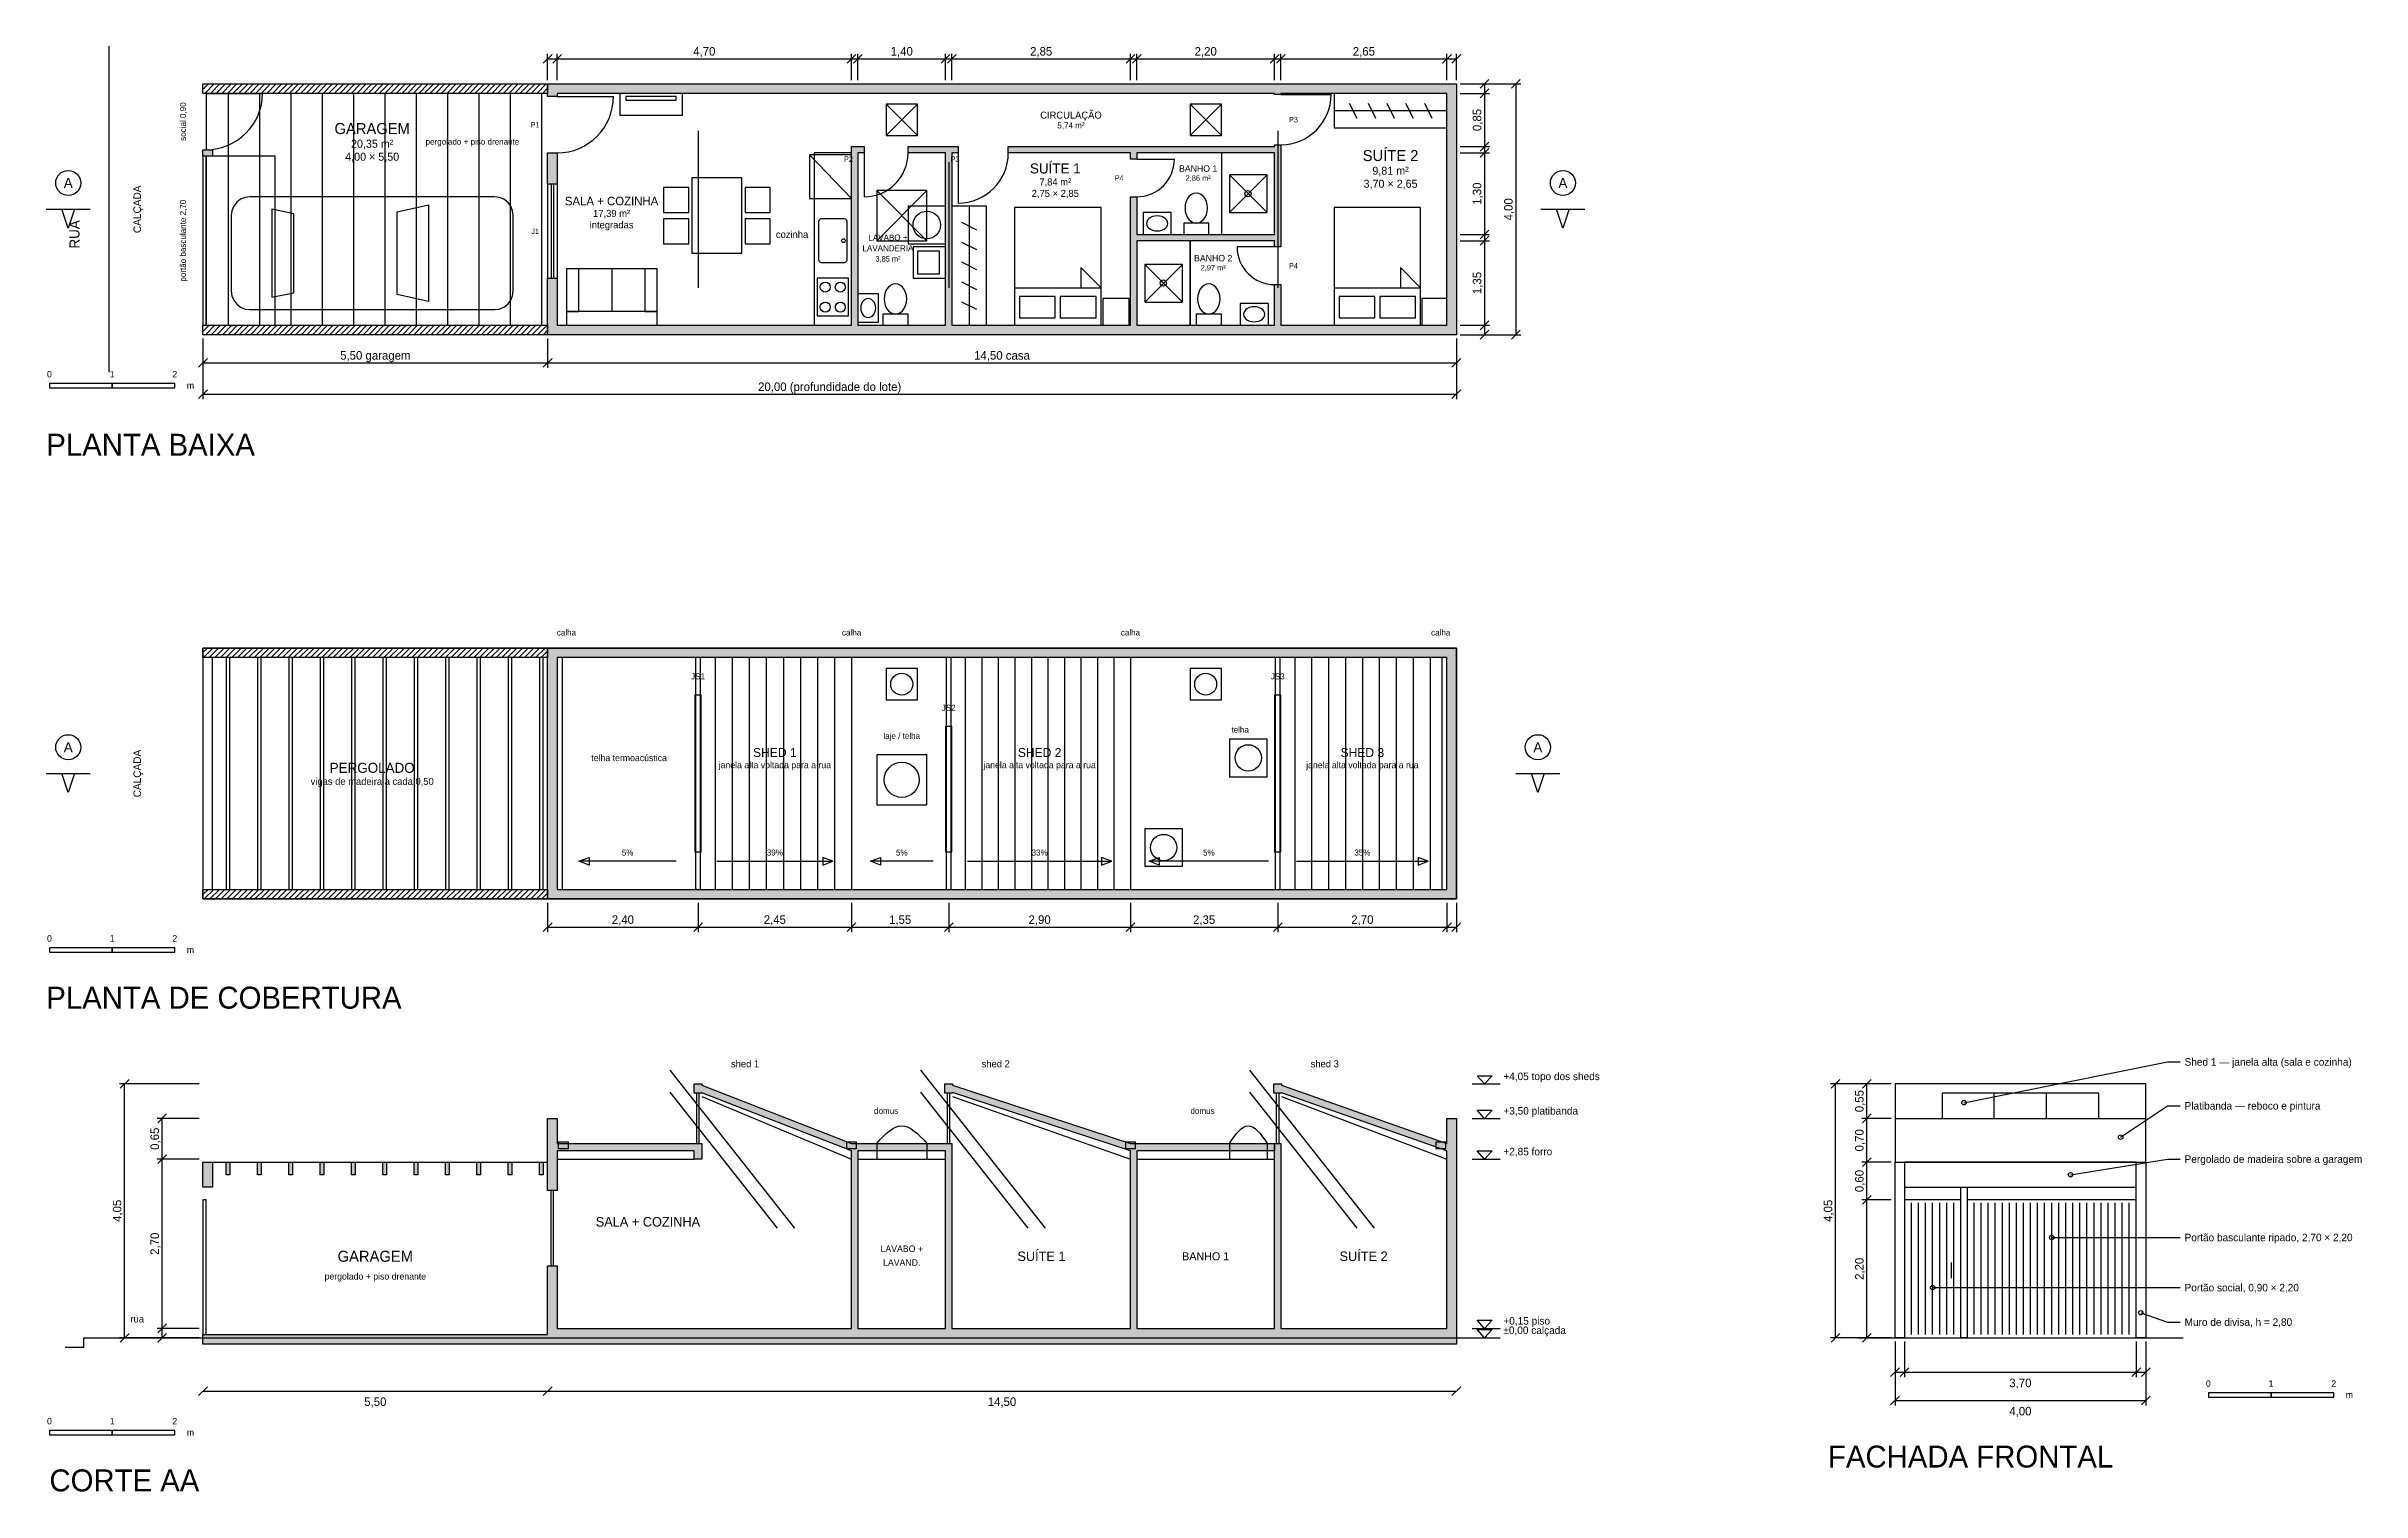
# Model space of a CAD drawing. Header units: metres. Extents: x -2.5 to 34.4, y -22.5 to 0.6.
import ezdxf
from ezdxf.enums import TextEntityAlignment as Align

# ---------------------------------------------------------------- set-up
doc = ezdxf.new("R2010")
doc.units = ezdxf.units.M
for name, color, linetype in [('COBERTURA', 8, 'Continuous'), ('CORTE-ELEMENTOS', 7, 'Continuous'), ('CORTE-INDICACAO', 1, 'Continuous'), ('COTAS', 3, 'Continuous'), ('ESQUADRIAS', 5, 'Continuous'), ('FACHADA', 7, 'Continuous'), ('MOBILIARIO', 8, 'Continuous'), ('MUROS', 8, 'Continuous'), ('PAREDES', 7, 'Continuous'), ('PERGOLADO', 32, 'Continuous'), ('PISOS', 9, 'Continuous'), ('PROJECOES', 9, 'Continuous'), ('TEXTOS', 7, 'Continuous'), ('VISTAS', 8, 'Continuous')]:
    doc.layers.add(name, color=color, linetype=linetype)

msp = doc.modelspace()

# ---------------------------------------------------------------- hatches: boundary and pattern name
at = {"layer": 'CORTE-ELEMENTOS'}
h = msp.add_hatch(color=7, dxfattribs=at)
h.paths.add_polyline_path([(0, -20.1), (0, -19.95), (5.5, -19.95), (5.5, -19.85), (5.5, -18.85), (5.65, -18.85), (5.65, -19.85), (10.35, -19.85), (10.35, -17.02), (7.96, -16.093), (7.96, -16.1), (7.84, -16.1), (7.84, -15.95), (7.9, -15.95), (7.96, -15.95), (7.96, -15.973), (10.35, -16.9), (10.45, -16.9), (11.85, -16.9), (11.95, -16.9), (11.95, -19.85), (14.8, -19.85), (14.8, -17.02), (11.96, -16.09), (11.96, -16.1), (11.84, -16.1), (11.84, -15.95), (11.9, -15.95), (11.96, -15.95), (11.96, -15.97), (14.8, -16.9), (14.9, -16.9), (17.1, -16.9), (17.1, -17.02), (14.9, -17.02), (14.9, -19.85), (17.1, -19.85), (17.1, -16.9), (17.2, -16.9), (17.2, -19.85), (19.85, -19.85), (19.85, -17.02), (17.21, -16.091), (17.21, -16.1), (17.09, -16.1), (17.09, -15.95), (17.15, -15.95), (17.21, -15.95), (17.21, -15.971), (19.85, -16.9), (19.85, -16.5), (20, -16.5), (20, -19.85), (20, -20.1), (5.5, -20.1), (0, -20.1)])
h.paths.add_polyline_path([(11.85, -19.85), (11.85, -17.02), (10.45, -17.02), (10.45, -19.85), (11.85, -19.85)], flags=0)
h.paths.add_polyline_path([(0, -17.6), (0, -17.2), (0.15, -17.2), (0.15, -17.6), (0, -17.6)])
h.paths.add_polyline_path([(0.37, -17.4), (0.37, -17.2), (0.43, -17.2), (0.43, -17.4), (0.37, -17.4)])
h.paths.add_polyline_path([(0.87, -17.4), (0.87, -17.2), (0.93, -17.2), (0.93, -17.4), (0.87, -17.4)])
h.paths.add_polyline_path([(1.37, -17.4), (1.37, -17.2), (1.43, -17.2), (1.43, -17.4), (1.37, -17.4)])
h.paths.add_polyline_path([(1.87, -17.4), (1.87, -17.2), (1.93, -17.2), (1.93, -17.4), (1.87, -17.4)])
h.paths.add_polyline_path([(2.37, -17.4), (2.37, -17.2), (2.43, -17.2), (2.43, -17.4), (2.37, -17.4)])
h.paths.add_polyline_path([(2.87, -17.4), (2.87, -17.2), (2.93, -17.2), (2.93, -17.4), (2.87, -17.4)])
h.paths.add_polyline_path([(3.37, -17.4), (3.37, -17.2), (3.43, -17.2), (3.43, -17.4), (3.37, -17.4)])
h.paths.add_polyline_path([(3.87, -17.4), (3.87, -17.2), (3.93, -17.2), (3.93, -17.4), (3.87, -17.4)])
h.paths.add_polyline_path([(4.37, -17.4), (4.37, -17.2), (4.43, -17.2), (4.43, -17.4), (4.37, -17.4)])
h.paths.add_polyline_path([(4.87, -17.4), (4.87, -17.2), (4.93, -17.2), (4.93, -17.4), (4.87, -17.4)])
h.paths.add_polyline_path([(5.37, -17.4), (5.37, -17.2), (5.43, -17.2), (5.43, -17.4), (5.37, -17.4)])
h.paths.add_polyline_path([(5.5, -17.65), (5.5, -16.5), (5.65, -16.5), (5.65, -16.9), (7.84, -16.9), (7.96, -16.9), (7.96, -17.15), (7.84, -17.15), (7.84, -17.02), (5.65, -17.02), (5.65, -17.65), (5.5, -17.65)])
at = {"layer": 'MUROS'}
h = msp.add_hatch(dxfattribs=at)
h.set_pattern_fill('ANSI31', scale=0.02)
h.paths.add_polyline_path([(5.5, 0), (5.5, -0.15), (0, -0.15), (0, 0), (5.5, 0)])
h.paths.add_polyline_path([(5.5, -3.85), (5.5, -4), (0, -4), (0, -3.85), (5.5, -3.85)])
h = msp.add_hatch(dxfattribs=at)
h.set_pattern_fill('ANSI31', scale=0.02)
h.paths.add_polyline_path([(0, -9), (5.5, -9), (5.5, -9.15), (0, -9.15), (0, -9)])
h.paths.add_polyline_path([(0, -12.85), (5.5, -12.85), (5.5, -13), (0, -13), (0, -12.85)])
at = {"layer": 'PAREDES'}
h = msp.add_hatch(color=7, dxfattribs=at)
h.paths.add_polyline_path([(0, -1.15), (0, -1.05), (0.15, -1.05), (0.15, -1.15), (0, -1.15)])
h.paths.add_polyline_path([(5.5, 0), (20, 0), (20, -0.15), (20, -3.85), (20, -4), (5.5, -4), (5.5, -3.85), (5.5, -3.1), (5.65, -3.1), (5.65, -3.85), (10.35, -3.85), (10.35, -1.1), (10.35, -1), (10.55, -1), (10.55, -1.1), (10.45, -1.1), (10.45, -3.85), (11.85, -3.85), (11.85, -1.1), (11.25, -1.1), (11.25, -1), (12.05, -1), (12.05, -1.1), (11.95, -1.1), (11.95, -3.85), (14.8, -3.85), (14.8, -1.8), (14.9, -1.8), (14.9, -2.4), (17.1, -2.4), (17.1, -1.1), (14.9, -1.1), (14.9, -1.2), (14.8, -1.2), (14.8, -1.1), (12.85, -1.1), (12.85, -1), (17.1, -1), (17.1, -0.97), (17.2, -0.97), (17.2, -1), (17.2, -1), (17.2, -1.1), (17.2, -1.1), (17.2, -2.6), (17.1, -2.6), (17.1, -2.5), (14.9, -2.5), (14.9, -3.85), (17.1, -3.85), (17.1, -3.2), (17.2, -3.2), (17.2, -3.85), (19.85, -3.85), (19.85, -0.15), (17.2, -0.15), (17.2, -0.17), (17.1, -0.17), (17.1, -0.15), (5.65, -0.15), (5.65, -0.2), (5.5, -0.2), (5.5, -0.15), (5.5, 0)])
h.paths.add_polyline_path([(5.5, -1.1), (5.65, -1.1), (5.65, -1.6), (5.5, -1.6), (5.5, -1.1)])
h = msp.add_hatch(color=7, dxfattribs=at)
h.paths.add_polyline_path([(5.5, -9.15), (5.5, -9), (20, -9), (20, -9.15), (20, -12.85), (20, -13), (5.5, -13), (5.5, -12.85), (5.5, -9.15)])
h.paths.add_polyline_path([(5.65, -9.15), (5.65, -12.85), (19.85, -12.85), (19.85, -9.15), (5.65, -9.15)], flags=0)

# ---------------------------------------------------------------- linework, layer by layer
at = {"layer": 'COBERTURA'}
for points in [[(5.73, -9.15), (5.73, -12.85)], [(8.172, -9.15), (8.172, -12.85)], [(8.444, -9.15), (8.444, -12.85)], [(8.717, -9.15), (8.717, -12.85)], [(8.989, -9.15), (8.989, -12.85)], [(9.261, -9.15), (9.261, -12.85)], [(9.533, -9.15), (9.533, -12.85)], [(9.806, -9.15), (9.806, -12.85)], [(10.078, -9.15), (10.078, -12.85)], [(10.35, -9.15), (10.35, -12.85)], [(12.164, -9.15), (12.164, -12.85)], [(12.427, -9.15), (12.427, -12.85)], [(12.691, -9.15), (12.691, -12.85)], [(12.955, -9.15), (12.955, -12.85)], [(13.218, -9.15), (13.218, -12.85)], [(13.482, -9.15), (13.482, -12.85)], [(13.745, -9.15), (13.745, -12.85)], [(14.009, -9.15), (14.009, -12.85)], [(14.273, -9.15), (14.273, -12.85)], [(14.536, -9.15), (14.536, -12.85)], [(14.8, -9.15), (14.8, -12.85)], [(17.42, -9.15), (17.42, -12.85)], [(17.69, -9.15), (17.69, -12.85)], [(17.96, -9.15), (17.96, -12.85)], [(18.23, -9.15), (18.23, -12.85)], [(18.5, -9.15), (18.5, -12.85)], [(18.77, -9.15), (18.77, -12.85)], [(19.04, -9.15), (19.04, -12.85)], [(19.31, -9.15), (19.31, -12.85)], [(19.58, -9.15), (19.58, -12.85)], [(19.77, -9.15), (19.77, -12.85)]]:
    msp.add_lwpolyline(points, dxfattribs=at)
for points in [[(7.86, -9.15), (7.86, -12.85), (7.94, -12.85), (7.94, -9.15)], [(11.86, -9.15), (11.86, -12.85), (11.94, -12.85), (11.94, -9.15)], [(17.11, -9.15), (17.11, -12.85), (17.19, -12.85), (17.19, -9.15)], [(10.9, -9.325), (10.9, -9.825), (11.4, -9.825), (11.4, -9.325)], [(15.75, -9.325), (15.75, -9.825), (16.25, -9.825), (16.25, -9.325)], [(10.75, -10.7), (10.75, -11.5), (11.55, -11.5), (11.55, -10.7)], [(16.38, -10.45), (16.38, -11.05), (16.98, -11.05), (16.98, -10.45)], [(15.03, -11.88), (15.03, -12.48), (15.63, -12.48), (15.63, -11.88)]]:
    msp.add_lwpolyline(points, close=True, dxfattribs=at)
for centre, radius in [((11.15, -9.575), 0.175), ((16, -9.575), 0.175), ((16.68, -10.75), 0.21), ((11.15, -11.1), 0.28), ((15.33, -12.18), 0.21)]:
    msp.add_circle(centre, radius, dxfattribs=at)
at = {"layer": 'CORTE-ELEMENTOS'}
for points in [[(0, -20.1), (0, -19.95), (5.5, -19.95), (5.5, -19.85), (5.5, -18.85), (5.65, -18.85), (5.65, -19.85), (10.35, -19.85), (10.35, -17.02), (7.96, -16.093), (7.96, -16.1), (7.84, -16.1), (7.84, -15.95), (7.9, -15.95), (7.96, -15.95), (7.96, -15.973), (10.35, -16.9), (10.45, -16.9), (11.85, -16.9), (11.95, -16.9), (11.95, -19.85), (14.8, -19.85), (14.8, -17.02), (11.96, -16.09), (11.96, -16.1), (11.84, -16.1), (11.84, -15.95), (11.9, -15.95), (11.96, -15.95), (11.96, -15.97), (14.8, -16.9), (14.9, -16.9), (17.1, -16.9), (17.1, -17.02), (14.9, -17.02), (14.9, -19.85), (17.1, -19.85), (17.1, -16.9), (17.2, -16.9), (17.2, -19.85), (19.85, -19.85), (19.85, -17.02), (17.21, -16.091), (17.21, -16.1), (17.09, -16.1), (17.09, -15.95), (17.15, -15.95), (17.21, -15.95), (17.21, -15.971), (19.85, -16.9), (19.85, -16.5), (20, -16.5), (20, -19.85), (20, -20.1), (5.5, -20.1), (0, -20.1)], [(5.5, -17.65), (5.5, -16.5), (5.65, -16.5), (5.65, -16.9), (7.84, -16.9), (7.96, -16.9), (7.96, -17.15), (7.84, -17.15), (7.84, -17.02), (5.65, -17.02), (5.65, -17.65), (5.5, -17.65)], [(0, -17.6), (0, -17.2), (0.15, -17.2), (0.15, -17.6), (0, -17.6)], [(0.37, -17.4), (0.37, -17.2), (0.43, -17.2), (0.43, -17.4), (0.37, -17.4)], [(0.87, -17.4), (0.87, -17.2), (0.93, -17.2), (0.93, -17.4), (0.87, -17.4)], [(1.37, -17.4), (1.37, -17.2), (1.43, -17.2), (1.43, -17.4), (1.37, -17.4)], [(1.87, -17.4), (1.87, -17.2), (1.93, -17.2), (1.93, -17.4), (1.87, -17.4)], [(2.37, -17.4), (2.37, -17.2), (2.43, -17.2), (2.43, -17.4), (2.37, -17.4)], [(2.87, -17.4), (2.87, -17.2), (2.93, -17.2), (2.93, -17.4), (2.87, -17.4)], [(3.37, -17.4), (3.37, -17.2), (3.43, -17.2), (3.43, -17.4), (3.37, -17.4)], [(3.87, -17.4), (3.87, -17.2), (3.93, -17.2), (3.93, -17.4), (3.87, -17.4)], [(4.37, -17.4), (4.37, -17.2), (4.43, -17.2), (4.43, -17.4), (4.37, -17.4)], [(4.87, -17.4), (4.87, -17.2), (4.93, -17.2), (4.93, -17.4), (4.87, -17.4)], [(5.37, -17.4), (5.37, -17.2), (5.43, -17.2), (5.43, -17.4), (5.37, -17.4)], [(11.85, -19.85), (11.85, -17.02), (10.45, -17.02), (10.45, -19.85), (11.85, -19.85)]]:
    msp.add_lwpolyline(points, close=True, dxfattribs=at)
for points in [[(7.96, -16.15), (10.35, -17.15)], [(11.96, -16.15), (14.8, -17.15)], [(17.21, -16.15), (19.85, -17.15)], [(5.65, -17.15), (7.84, -17.15)], [(10.45, -17.15), (11.85, -17.15)], [(14.9, -17.15), (17.1, -17.15)]]:
    msp.add_lwpolyline(points, dxfattribs=at)
at = {"layer": 'CORTE-INDICACAO'}
for points in [[(-2.5, -2), (-1.8, -2)], [(21.35, -2), (22.05, -2)], [(-2.5, -11), (-1.8, -11)], [(20.95, -11), (21.65, -11)]]:
    msp.add_lwpolyline(points, dxfattribs=at)
for points in [[(-2.25, -2), (-2.05, -2), (-2.15, -2.3)], [(21.6, -2), (21.8, -2), (21.7, -2.3)], [(-2.25, -11), (-2.05, -11), (-2.15, -11.3)], [(21.2, -11), (21.4, -11), (21.3, -11.3)]]:
    msp.add_lwpolyline(points, close=True, dxfattribs=at)
for centre in [(-2.15, -1.58), (21.7, -1.58), (-2.15, -10.58), (21.3, -10.58)]:
    msp.add_circle(centre, 0.2, dxfattribs=at)
at = {"layer": 'COTAS'}
for points in [[(5.43, 0.33), (5.57, 0.47)], [(5.5, 0.06), (5.5, 0.48)], [(5.5, 0.4), (20, 0.4)], [(5.58, 0.33), (5.72, 0.47)], [(5.65, 0.06), (5.65, 0.48)], [(10.28, 0.33), (10.42, 0.47)], [(10.35, 0.06), (10.35, 0.48)], [(10.38, 0.33), (10.52, 0.47)], [(10.45, 0.06), (10.45, 0.48)], [(11.78, 0.33), (11.92, 0.47)], [(11.85, 0.06), (11.85, 0.48)], [(11.88, 0.33), (12.02, 0.47)], [(11.95, 0.06), (11.95, 0.48)], [(14.73, 0.33), (14.87, 0.47)], [(14.8, 0.06), (14.8, 0.48)], [(14.83, 0.33), (14.97, 0.47)], [(14.9, 0.06), (14.9, 0.48)], [(17.03, 0.33), (17.17, 0.47)], [(17.1, 0.06), (17.1, 0.48)], [(17.13, 0.33), (17.27, 0.47)], [(17.2, 0.06), (17.2, 0.48)], [(19.78, 0.33), (19.92, 0.47)], [(19.85, 0.06), (19.85, 0.48)], [(19.93, 0.33), (20.07, 0.47)], [(20, 0.06), (20, 0.48)], [(20.06, 0), (20.53, 0)], [(20.06, 0), (21.03, 0)], [(20.38, -0.07), (20.52, 0.07)], [(20.45, 0), (20.45, -4)], [(20.88, -0.07), (21.02, 0.07)], [(20.95, 0), (20.95, -4)], [(20.06, -0.15), (20.53, -0.15)], [(20.38, -0.22), (20.52, -0.08)], [(20.06, -1), (20.53, -1)], [(20.06, -1.1), (20.53, -1.1)], [(20.38, -1.07), (20.52, -0.93)], [(20.38, -1.17), (20.52, -1.03)], [(20.06, -2.4), (20.53, -2.4)], [(20.06, -2.5), (20.53, -2.5)], [(20.38, -2.47), (20.52, -2.33)], [(20.38, -2.57), (20.52, -2.43)], [(0, -4.06), (0, -4.53)], [(0, -4.06), (0, -5.03)], [(5.5, -4.06), (5.5, -4.53)], [(20, -4.06), (20, -4.53)], [(20, -4.06), (20, -5.03)], [(20.06, -3.85), (20.53, -3.85)], [(20.06, -4), (20.53, -4)], [(20.06, -4), (21.03, -4)], [(20.38, -3.92), (20.52, -3.78)], [(20.38, -4.07), (20.52, -3.93)], [(20.88, -4.07), (21.02, -3.93)], [(-0.07, -4.52), (0.07, -4.38)], [(5.43, -4.52), (5.57, -4.38)], [(19.93, -4.52), (20.07, -4.38)], [(0, -4.45), (20, -4.45)], [(-0.07, -5.02), (0.07, -4.88)], [(0, -4.95), (20, -4.95)], [(19.93, -5.02), (20.07, -4.88)], [(5.5, -13.06), (5.5, -13.53)], [(7.9, -13.06), (7.9, -13.53)], [(10.35, -13.06), (10.35, -13.53)], [(11.9, -13.06), (11.9, -13.53)], [(14.8, -13.06), (14.8, -13.53)], [(17.15, -13.06), (17.15, -13.53)], [(19.85, -13.06), (19.85, -13.53)], [(20, -13.06), (20, -13.53)], [(5.43, -13.52), (5.57, -13.38)], [(5.5, -13.45), (20, -13.45)], [(7.83, -13.52), (7.97, -13.38)], [(10.28, -13.52), (10.42, -13.38)], [(11.83, -13.52), (11.97, -13.38)], [(14.73, -13.52), (14.87, -13.38)], [(17.08, -13.52), (17.22, -13.38)], [(19.78, -13.52), (19.92, -13.38)], [(19.93, -13.52), (20.07, -13.38)], [(-1.32, -16.02), (-1.18, -15.88)], [(25.98, -16.02), (26.12, -15.88)], [(26.48, -16.02), (26.62, -15.88)], [(-0.06, -15.95), (-1.33, -15.95)], [(-1.25, -20), (-1.25, -15.95)], [(20.25, -15.95), (20.7, -15.95)], [(26.94, -15.95), (25.97, -15.95)], [(26.05, -20), (26.05, -15.95)], [(26.94, -15.95), (26.47, -15.95)], [(26.55, -20), (26.55, -15.95)], [(-0.06, -16.5), (-0.73, -16.5)], [(-0.72, -16.57), (-0.58, -16.43)], [(-0.65, -20), (-0.65, -16.5)], [(20.25, -16.5), (20.7, -16.5)], [(26.94, -16.5), (26.47, -16.5)], [(26.48, -16.57), (26.62, -16.43)], [(-0.06, -17.15), (-0.73, -17.15)], [(-0.72, -17.22), (-0.58, -17.08)], [(20.25, -17.15), (20.7, -17.15)], [(26.94, -17.2), (26.47, -17.2)], [(26.48, -17.27), (26.62, -17.13)], [(26.48, -17.87), (26.62, -17.73)], [(26.94, -17.8), (26.47, -17.8)], [(-1.32, -20.07), (-1.18, -19.93)], [(-0.06, -19.85), (-0.73, -19.85)], [(-0.72, -19.92), (-0.58, -19.78)], [(-0.72, -20.07), (-0.58, -19.93)], [(20.25, -19.85), (20.7, -19.85)], [(25.98, -20.07), (26.12, -19.93)], [(26.48, -20.07), (26.62, -19.93)], [(-0.06, -20), (-1.33, -20)], [(-0.06, -20), (-0.73, -20)], [(20.25, -20), (20.7, -20)], [(26.94, -20), (25.97, -20)], [(26.94, -20), (26.47, -20)], [(27, -20.06), (27, -20.63)], [(27, -20.06), (27, -21.08)], [(27.15, -20.06), (27.15, -20.63)], [(30.85, -20.06), (30.85, -20.63)], [(31, -20.06), (31, -20.63)], [(31, -20.06), (31, -21.08)], [(26.93, -20.62), (27.07, -20.48)], [(27, -20.55), (31, -20.55)], [(27.08, -20.62), (27.22, -20.48)], [(30.78, -20.62), (30.92, -20.48)], [(30.93, -20.62), (31.07, -20.48)], [(-0.07, -20.92), (0.07, -20.78)], [(0, -20.85), (20, -20.85)], [(5.43, -20.92), (5.57, -20.78)], [(19.93, -20.92), (20.07, -20.78)], [(26.93, -21.07), (27.07, -20.93)], [(27, -21), (31, -21)], [(30.93, -21.07), (31.07, -20.93)]]:
    msp.add_lwpolyline(points, dxfattribs=at)
for points in [[(20.45, -15.95), (20.33, -15.82), (20.57, -15.82)], [(20.45, -16.5), (20.33, -16.37), (20.57, -16.37)], [(20.45, -17.15), (20.33, -17.02), (20.57, -17.02)], [(20.45, -19.85), (20.33, -19.72), (20.57, -19.72)], [(20.45, -20), (20.33, -19.87), (20.57, -19.87)]]:
    msp.add_lwpolyline(points, close=True, dxfattribs=at)
at = {"layer": 'ESQUADRIAS'}
for points in [[(0.05, -0.15), (0.95, -0.15)], [(5.65, -0.2), (6.55, -0.2)], [(17.2, -0.17), (18, -0.17)], [(10.55, -1.1), (10.55, -1.8)], [(12.05, -1.1), (12.05, -1.9)], [(16.25, -1.1), (16.25, -2.4)], [(14.9, -1.2), (15.5, -1.2)], [(5.5, -1.6), (5.5, -3.1)], [(5.557, -1.6), (5.557, -3.1)], [(5.593, -1.6), (5.593, -3.1)], [(5.65, -1.6), (5.65, -3.1)], [(15.75, -2.5), (15.75, -3.85)], [(17.1, -2.6), (16.5, -2.6)], [(7.88, -16.9), (7.88, -16.1)], [(7.92, -16.9), (7.92, -16.1)], [(11.88, -16.9), (11.88, -16.1)], [(11.92, -16.9), (11.92, -16.1)], [(17.13, -16.9), (17.13, -16.1)], [(17.17, -16.9), (17.17, -16.1)], [(28.583, -16.5), (28.583, -16.1)], [(29.417, -16.5), (29.417, -16.1)], [(10.75, -16.9), (10.8, -16.845), (10.85, -16.793), (10.9, -16.744), (10.95, -16.702), (11, -16.667), (11.05, -16.641), (11.1, -16.625), (11.15, -16.62), (11.2, -16.625), (11.25, -16.641), (11.3, -16.667), (11.35, -16.702), (11.4, -16.744), (11.45, -16.793), (11.5, -16.845), (11.55, -16.9)], [(16.38, -16.9), (16.418, -16.845), (16.455, -16.793), (16.492, -16.744), (16.53, -16.702), (16.567, -16.667), (16.605, -16.641), (16.642, -16.625), (16.68, -16.62), (16.717, -16.625), (16.755, -16.641), (16.793, -16.667), (16.83, -16.702), (16.867, -16.744), (16.905, -16.793), (16.942, -16.845), (16.98, -16.9)], [(5.555, -18.85), (5.555, -17.65)], [(5.595, -18.85), (5.595, -17.65)], [(27.9, -19.05), (27.9, -18.8)]]:
    msp.add_lwpolyline(points, dxfattribs=at)
for points in [[(0, -1.15), (0, -3.85), (0.05, -3.85), (0.05, -1.15)], [(7.85, -9.75), (7.85, -12.25), (7.95, -12.25), (7.95, -9.75)], [(17.1, -9.75), (17.1, -12.25), (17.2, -12.25), (17.2, -9.75)], [(11.85, -10.25), (11.85, -12.25), (11.95, -12.25), (11.95, -10.25)], [(27.75, -16.5), (30.25, -16.5), (30.25, -16.1), (27.75, -16.1)], [(27.15, -17.6), (30.85, -17.6), (30.85, -17.2), (27.15, -17.2)], [(0, -19.95), (0.05, -19.95), (0.05, -17.8), (0, -17.8)], [(27.15, -20), (28.05, -20), (28.05, -17.8), (27.15, -17.8)], [(28.15, -20), (30.85, -20), (30.85, -17.8), (28.15, -17.8)]]:
    msp.add_lwpolyline(points, close=True, dxfattribs=at)
for centre, radius, start, end in [((0.05, -0.15), 0.9, -90, 0), ((5.65, -0.2), 0.9, -90, 0), ((17.2, -0.17), 0.8, -90, 0), ((10.55, -1.1), 0.7, -90, 0), ((12.05, -1.1), 0.8, -90, 0), ((14.9, -1.2), 0.6, -90, 0), ((17.1, -2.6), 0.6, -180, -90)]:
    msp.add_arc(centre, radius, start, end, dxfattribs=at)
at = {"layer": 'FACHADA'}
for points in [[(27, -17.2), (27.15, -17.2), (27.15, -20), (27, -20), (27, -17.2)], [(30.85, -17.2), (31, -17.2), (31, -20), (30.85, -20), (30.85, -17.2)], [(28.05, -20), (28.05, -17.6), (28.15, -17.6), (28.15, -20), (28.05, -20)]]:
    msp.add_lwpolyline(points, close=True, dxfattribs=at)
at = {"layer": 'MOBILIARIO'}
for points in [[(6.65, -0.15), (6.65, -0.5), (7.65, -0.5), (7.65, -0.15)], [(6.75, -0.2), (6.75, -0.26), (7.55, -0.26), (7.55, -0.2)], [(18.05, -0.15), (18.05, -0.7), (19.85, -0.7), (19.85, -0.15)], [(9.75, -1.1), (9.75, -3.85), (10.35, -3.85), (10.35, -1.1)], [(9.68, -1.13), (9.68, -1.83), (10.35, -1.83), (10.35, -1.13)], [(0.45, -3.3), (0.46, -3.378), (0.49, -3.45), (0.538, -3.512), (0.6, -3.56), (0.672, -3.59), (0.75, -3.6), (4.65, -3.6), (4.728, -3.59), (4.8, -3.56), (4.862, -3.512), (4.91, -3.45), (4.94, -3.378), (4.95, -3.3), (4.95, -2.1), (4.94, -2.022), (4.91, -1.95), (4.862, -1.888), (4.8, -1.84), (4.728, -1.81), (4.65, -1.8), (0.75, -1.8), (0.672, -1.81), (0.6, -1.84), (0.538, -1.888), (0.49, -1.95), (0.46, -2.022), (0.45, -2.1)], [(7.35, -1.65), (7.35, -2.05), (7.75, -2.05), (7.75, -1.65)], [(7.8, -1.5), (7.8, -2.7), (8.6, -2.7), (8.6, -1.5)], [(8.65, -1.65), (8.65, -2.05), (9.05, -2.05), (9.05, -1.65)], [(15.85, -2.22), (15.89, -2.214), (15.928, -2.196), (15.962, -2.168), (15.991, -2.13), (16.012, -2.084), (16.025, -2.033), (16.03, -1.98), (16.025, -1.927), (16.012, -1.876), (15.991, -1.83), (15.962, -1.792), (15.928, -1.764), (15.89, -1.746), (15.85, -1.74), (15.81, -1.746), (15.772, -1.764), (15.738, -1.792), (15.709, -1.83), (15.688, -1.876), (15.675, -1.927), (15.67, -1.98), (15.675, -2.033), (15.688, -2.084), (15.709, -2.13), (15.738, -2.168), (15.772, -2.196), (15.81, -2.214)], [(1.1, -2), (1.1, -3.4), (1.45, -3.33), (1.45, -2.07)], [(3.6, -1.93), (3.6, -3.47), (3.1, -3.36), (3.1, -2.04)], [(7.35, -2.15), (7.35, -2.55), (7.75, -2.55), (7.75, -2.15)], [(8.65, -2.15), (8.65, -2.55), (9.05, -2.55), (9.05, -2.15)], [(9.82, -2.79), (9.822, -2.806), (9.828, -2.82), (9.838, -2.832), (9.85, -2.842), (9.864, -2.848), (9.88, -2.85), (10.22, -2.85), (10.236, -2.848), (10.25, -2.842), (10.262, -2.832), (10.272, -2.82), (10.278, -2.806), (10.28, -2.79), (10.28, -2.21), (10.278, -2.194), (10.272, -2.18), (10.262, -2.168), (10.25, -2.158), (10.236, -2.152), (10.22, -2.15), (9.88, -2.15), (9.864, -2.152), (9.85, -2.158), (9.838, -2.168), (9.828, -2.18), (9.822, -2.194), (9.82, -2.21)], [(11.25, -1.95), (11.25, -2.55), (11.85, -2.55), (11.85, -1.95)], [(11.95, -1.95), (11.95, -3.85), (12.5, -3.85), (12.5, -1.95)], [(12.95, -1.97), (12.95, -3.85), (14.33, -3.85), (14.33, -1.97)], [(15, -2.05), (15, -2.4), (15.45, -2.4), (15.45, -2.05)], [(15.225, -2.345), (15.263, -2.342), (15.299, -2.333), (15.331, -2.319), (15.358, -2.3), (15.378, -2.277), (15.391, -2.252), (15.395, -2.225), (15.391, -2.198), (15.378, -2.173), (15.358, -2.15), (15.331, -2.131), (15.299, -2.117), (15.263, -2.108), (15.225, -2.105), (15.187, -2.108), (15.151, -2.117), (15.119, -2.131), (15.092, -2.15), (15.072, -2.173), (15.059, -2.198), (15.055, -2.225), (15.059, -2.252), (15.072, -2.277), (15.092, -2.3), (15.119, -2.319), (15.151, -2.333), (15.187, -2.342)], [(18.05, -1.97), (18.05, -3.85), (19.43, -3.85), (19.43, -1.97)], [(15.65, -2.22), (15.65, -2.4), (16.05, -2.4), (16.05, -2.22)], [(5.8, -2.95), (5.8, -3.85), (7.25, -3.85), (7.25, -2.95)], [(5.8, -2.95), (5.8, -3.63), (6, -3.63), (6, -2.95)], [(7.05, -2.95), (7.05, -3.63), (7.25, -3.63), (7.25, -2.95)], [(11.33, -2.6), (11.33, -3.1), (11.85, -3.1), (11.85, -2.6)], [(11.4, -2.67), (11.4, -3.03), (11.75, -3.03), (11.75, -2.67)], [(9.8, -3.1), (9.8, -3.7), (10.3, -3.7), (10.3, -3.1)], [(11.05, -3.67), (11.09, -3.664), (11.128, -3.646), (11.162, -3.618), (11.191, -3.58), (11.212, -3.534), (11.225, -3.483), (11.23, -3.43), (11.225, -3.377), (11.212, -3.326), (11.191, -3.28), (11.162, -3.242), (11.128, -3.214), (11.09, -3.196), (11.05, -3.19), (11.01, -3.196), (10.972, -3.214), (10.938, -3.242), (10.909, -3.28), (10.888, -3.326), (10.875, -3.377), (10.87, -3.43), (10.875, -3.483), (10.888, -3.534), (10.909, -3.58), (10.938, -3.618), (10.972, -3.646), (11.01, -3.664)], [(16.05, -3.67), (16.09, -3.664), (16.128, -3.646), (16.162, -3.618), (16.191, -3.58), (16.212, -3.534), (16.225, -3.483), (16.23, -3.43), (16.225, -3.377), (16.212, -3.326), (16.191, -3.28), (16.162, -3.242), (16.128, -3.214), (16.09, -3.196), (16.05, -3.19), (16.01, -3.196), (15.972, -3.214), (15.938, -3.242), (15.909, -3.28), (15.888, -3.326), (15.875, -3.377), (15.87, -3.43), (15.875, -3.483), (15.888, -3.534), (15.909, -3.58), (15.938, -3.618), (15.972, -3.646), (16.01, -3.664)], [(5.8, -3.63), (5.8, -3.85), (7.25, -3.85), (7.25, -3.63)], [(10.45, -3.35), (10.45, -3.8), (10.78, -3.8), (10.78, -3.35)], [(10.615, -3.725), (10.642, -3.721), (10.667, -3.71), (10.69, -3.692), (10.709, -3.669), (10.723, -3.64), (10.732, -3.608), (10.735, -3.575), (10.732, -3.542), (10.723, -3.51), (10.709, -3.481), (10.69, -3.458), (10.667, -3.44), (10.642, -3.429), (10.615, -3.425), (10.588, -3.429), (10.563, -3.44), (10.54, -3.458), (10.521, -3.481), (10.507, -3.51), (10.498, -3.542), (10.495, -3.575), (10.498, -3.608), (10.507, -3.64), (10.521, -3.669), (10.54, -3.692), (10.563, -3.71), (10.588, -3.721)], [(10.85, -3.67), (10.85, -3.85), (11.25, -3.85), (11.25, -3.67)], [(13.03, -3.39), (13.03, -3.73), (13.6, -3.73), (13.6, -3.39)], [(13.68, -3.39), (13.68, -3.73), (14.25, -3.73), (14.25, -3.39)], [(14.36, -3.42), (14.36, -3.85), (14.78, -3.85), (14.78, -3.42)], [(15.85, -3.67), (15.85, -3.85), (16.25, -3.85), (16.25, -3.67)], [(16.55, -3.5), (16.55, -3.85), (17, -3.85), (17, -3.5)], [(16.775, -3.795), (16.813, -3.792), (16.849, -3.783), (16.881, -3.769), (16.908, -3.75), (16.928, -3.727), (16.941, -3.702), (16.945, -3.675), (16.941, -3.648), (16.928, -3.623), (16.908, -3.6), (16.881, -3.581), (16.849, -3.567), (16.813, -3.558), (16.775, -3.555), (16.737, -3.558), (16.701, -3.567), (16.669, -3.581), (16.642, -3.6), (16.622, -3.623), (16.609, -3.648), (16.605, -3.675), (16.609, -3.702), (16.622, -3.727), (16.642, -3.75), (16.669, -3.769), (16.701, -3.783), (16.737, -3.792)], [(18.13, -3.39), (18.13, -3.73), (18.7, -3.73), (18.7, -3.39)], [(18.78, -3.39), (18.78, -3.73), (19.35, -3.73), (19.35, -3.39)], [(19.45, -3.42), (19.45, -3.85), (19.85, -3.85), (19.85, -3.42)]]:
    msp.add_lwpolyline(points, close=True, dxfattribs=at)
for points in [[(18.29, -0.305), (18.41, -0.545)], [(18.59, -0.305), (18.71, -0.545)], [(18.89, -0.305), (19.01, -0.545)], [(19.19, -0.305), (19.31, -0.545)], [(19.49, -0.305), (19.61, -0.545)], [(18.05, -0.425), (19.85, -0.425)], [(9.68, -1.13), (10.35, -1.83)], [(12.105, -2.207), (12.345, -2.327)], [(12.225, -1.95), (12.225, -3.85)], [(12.105, -2.523), (12.345, -2.643)], [(6.525, -2.95), (6.525, -3.63)], [(12.105, -2.84), (12.345, -2.96)], [(14.33, -3.25), (14.01, -2.93)], [(14.01, -2.93), (14.01, -3.25)], [(19.43, -3.25), (19.11, -2.93)], [(19.11, -2.93), (19.11, -3.25)], [(12.105, -3.157), (12.345, -3.277)], [(12.95, -3.25), (14.33, -3.25)], [(18.05, -3.25), (19.43, -3.25)], [(12.105, -3.473), (12.345, -3.593)], [(7.45, -15.73), (9.439, -18.25)], [(11.45, -15.73), (13.439, -18.25)], [(16.7, -15.73), (18.689, -18.25)], [(7.45, -16.08), (9.163, -18.25)], [(11.45, -16.08), (13.163, -18.25)], [(16.7, -16.08), (18.413, -18.25)], [(0, -17.2), (5.5, -17.2)]]:
    msp.add_lwpolyline(points, dxfattribs=at)
for centre, radius in [((16.675, -1.75), 0.05), ((11.55, -2.25), 0.22), ((10.22, -2.5), 0.03), ((9.93, -3.24), 0.08), ((10.17, -3.24), 0.08), ((15.325, -3.175), 0.05), ((9.93, -3.56), 0.08), ((10.17, -3.56), 0.08)]:
    msp.add_circle(centre, radius, dxfattribs=at)
at = {"layer": 'MUROS'}
for points in [[(5.5, 0), (5.5, -0.15), (0, -0.15), (0, 0), (5.5, 0)], [(5.5, -3.85), (5.5, -4), (0, -4), (0, -3.85), (5.5, -3.85)], [(0, -9), (5.5, -9), (5.5, -9.15), (0, -9.15), (0, -9)], [(0, -12.85), (5.5, -12.85), (5.5, -13), (0, -13), (0, -12.85)]]:
    msp.add_lwpolyline(points, close=True, dxfattribs=at)
at = {"layer": 'PAREDES'}
for points in [[(5.5, 0), (20, 0), (20, -0.15), (20, -3.85), (20, -4), (5.5, -4), (5.5, -3.85), (5.5, -3.1), (5.65, -3.1), (5.65, -3.85), (10.35, -3.85), (10.35, -1.1), (10.35, -1), (10.55, -1), (10.55, -1.1), (10.45, -1.1), (10.45, -3.85), (11.85, -3.85), (11.85, -1.1), (11.25, -1.1), (11.25, -1), (12.05, -1), (12.05, -1.1), (11.95, -1.1), (11.95, -3.85), (14.8, -3.85), (14.8, -1.8), (14.9, -1.8), (14.9, -2.4), (17.1, -2.4), (17.1, -1.1), (14.9, -1.1), (14.9, -1.2), (14.8, -1.2), (14.8, -1.1), (12.85, -1.1), (12.85, -1), (17.1, -1), (17.1, -0.97), (17.2, -0.97), (17.2, -1), (17.2, -1), (17.2, -1.1), (17.2, -1.1), (17.2, -2.6), (17.1, -2.6), (17.1, -2.5), (14.9, -2.5), (14.9, -3.85), (17.1, -3.85), (17.1, -3.2), (17.2, -3.2), (17.2, -3.85), (19.85, -3.85), (19.85, -0.15), (17.2, -0.15), (17.2, -0.17), (17.1, -0.17), (17.1, -0.15), (5.65, -0.15), (5.65, -0.2), (5.5, -0.2), (5.5, -0.15), (5.5, 0)], [(0, -1.15), (0, -1.05), (0.15, -1.05), (0.15, -1.15), (0, -1.15)], [(5.5, -1.1), (5.65, -1.1), (5.65, -1.6), (5.5, -1.6), (5.5, -1.1)], [(5.5, -9.15), (5.5, -9), (20, -9), (20, -9.15), (20, -12.85), (20, -13), (5.5, -13), (5.5, -12.85), (5.5, -9.15)], [(5.65, -9.15), (5.65, -12.85), (19.85, -12.85), (19.85, -9.15), (5.65, -9.15)]]:
    msp.add_lwpolyline(points, close=True, dxfattribs=at)
at = {"layer": 'PERGOLADO'}
for points in [[(0.4, -0.15), (0.4, -3.85)], [(0.9, -0.15), (0.9, -3.85)], [(1.4, -0.15), (1.4, -3.85)], [(1.9, -0.15), (1.9, -3.85)], [(2.4, -0.15), (2.4, -3.85)], [(2.9, -0.15), (2.9, -3.85)], [(3.4, -0.15), (3.4, -3.85)], [(3.9, -0.15), (3.9, -3.85)], [(4.4, -0.15), (4.4, -3.85)], [(4.9, -0.15), (4.9, -3.85)], [(5.4, -0.15), (5.4, -3.85)]]:
    msp.add_lwpolyline(points, dxfattribs=at)
for points in [[(0, -9.15), (0, -12.85), (0.15, -12.85), (0.15, -9.15)], [(0.37, -9.15), (0.37, -12.85), (0.43, -12.85), (0.43, -9.15)], [(0.87, -9.15), (0.87, -12.85), (0.93, -12.85), (0.93, -9.15)], [(1.37, -9.15), (1.37, -12.85), (1.43, -12.85), (1.43, -9.15)], [(1.87, -9.15), (1.87, -12.85), (1.93, -12.85), (1.93, -9.15)], [(2.37, -9.15), (2.37, -12.85), (2.43, -12.85), (2.43, -9.15)], [(2.87, -9.15), (2.87, -12.85), (2.93, -12.85), (2.93, -9.15)], [(3.37, -9.15), (3.37, -12.85), (3.43, -12.85), (3.43, -9.15)], [(3.87, -9.15), (3.87, -12.85), (3.93, -12.85), (3.93, -9.15)], [(4.37, -9.15), (4.37, -12.85), (4.43, -12.85), (4.43, -9.15)], [(4.87, -9.15), (4.87, -12.85), (4.93, -12.85), (4.93, -9.15)], [(5.37, -9.15), (5.37, -12.85), (5.43, -12.85), (5.43, -9.15)]]:
    msp.add_lwpolyline(points, close=True, dxfattribs=at)
at = {"layer": 'PISOS'}
for points in [[(16.25, -1.1), (16.25, -2.4), (17.1, -2.4), (17.1, -1.1)], [(14.9, -2.5), (14.9, -3.85), (15.75, -3.85), (15.75, -2.5)], [(0, -9), (0, -13), (20, -13), (20, -9)]]:
    msp.add_lwpolyline(points, close=True, dxfattribs=at)
at = {"layer": 'PROJECOES'}
for points in [[(0.05, -0.15), (0.05, -1.05)], [(10.9, -0.325), (11.4, -0.825)], [(11.4, -0.325), (10.9, -0.825)], [(15.75, -0.325), (16.25, -0.825)], [(16.25, -0.325), (15.75, -0.825)], [(7.9, -0.75), (7.9, -3.25)], [(17.15, -0.75), (17.15, -3.25)], [(11.9, -1.25), (11.9, -3.25)], [(16.38, -1.45), (16.98, -2.05)], [(16.98, -1.45), (16.38, -2.05)], [(10.75, -1.7), (11.55, -2.5)], [(11.55, -1.7), (10.75, -2.5)], [(15.03, -2.88), (15.63, -3.48)], [(15.63, -2.88), (15.03, -3.48)]]:
    msp.add_lwpolyline(points, dxfattribs=at)
for points in [[(10.9, -0.325), (10.9, -0.825), (11.4, -0.825), (11.4, -0.325)], [(15.75, -0.325), (15.75, -0.825), (16.25, -0.825), (16.25, -0.325)], [(0.05, -1.15), (0.05, -3.85), (1.15, -3.85), (1.15, -1.15)], [(16.38, -1.45), (16.38, -2.05), (16.98, -2.05), (16.98, -1.45)], [(10.75, -1.7), (10.75, -2.5), (11.55, -2.5), (11.55, -1.7)], [(15.03, -2.88), (15.03, -3.48), (15.63, -3.48), (15.63, -2.88)]]:
    msp.add_lwpolyline(points, close=True, dxfattribs=at)
at = {"layer": 'VISTAS'}
for points in [[(-1.5, 0.6), (-1.5, -4.6)], [(7.55, -12.4), (6, -12.4)], [(8.2, -12.4), (10.05, -12.4)], [(11.65, -12.4), (10.65, -12.4)], [(12.2, -12.4), (14.5, -12.4)], [(17, -12.4), (15.1, -12.4)], [(17.45, -12.4), (19.55, -12.4)], [(28.1, -16.25), (31.35, -15.6), (31.55, -15.6)], [(27, -16.5), (31, -16.5)], [(30.6, -16.8), (31.35, -16.3), (31.55, -16.3)], [(10.75, -16.9), (10.75, -17.15)], [(11.55, -16.9), (11.55, -17.15)], [(16.38, -16.9), (16.38, -17.15)], [(16.98, -16.9), (16.98, -17.15)], [(29.8, -17.4), (31.35, -17.15), (31.55, -17.15)], [(27.262, -19.95), (27.262, -17.85)], [(27.375, -19.95), (27.375, -17.85)], [(27.488, -19.95), (27.488, -17.85)], [(27.6, -19.95), (27.6, -17.85)], [(27.712, -19.95), (27.712, -17.85)], [(27.825, -19.95), (27.825, -17.85)], [(27.938, -19.95), (27.938, -17.85)], [(28.262, -19.95), (28.262, -17.85)], [(28.375, -19.95), (28.375, -17.85)], [(28.488, -19.95), (28.488, -17.85)], [(28.6, -19.95), (28.6, -17.85)], [(28.712, -19.95), (28.712, -17.85)], [(28.825, -19.95), (28.825, -17.85)], [(28.938, -19.95), (28.938, -17.85)], [(29.05, -19.95), (29.05, -17.85)], [(29.163, -19.95), (29.163, -17.85)], [(29.275, -19.95), (29.275, -17.85)], [(29.387, -19.95), (29.387, -17.85)], [(29.5, -19.95), (29.5, -17.85)], [(29.613, -19.95), (29.613, -17.85)], [(29.725, -19.95), (29.725, -17.85)], [(29.837, -19.95), (29.837, -17.85)], [(29.95, -19.95), (29.95, -17.85)], [(30.062, -19.95), (30.062, -17.85)], [(30.175, -19.95), (30.175, -17.85)], [(30.288, -19.95), (30.288, -17.85)], [(30.4, -19.95), (30.4, -17.85)], [(30.512, -19.95), (30.512, -17.85)], [(30.625, -19.95), (30.625, -17.85)], [(30.738, -19.95), (30.738, -17.85)], [(29.5, -18.4), (31.35, -18.4), (31.55, -18.4)], [(27.6, -19.2), (31.35, -19.2), (31.55, -19.2)], [(30.92, -19.6), (31.35, -19.75), (31.55, -19.75)], [(-2.2, -20.15), (-1.9, -20.15), (-1.9, -20), (20.25, -20)], [(26.4, -20), (31.6, -20)]]:
    msp.add_lwpolyline(points, dxfattribs=at)
for points in [[(-2.45, -4.85), (-1.45, -4.85), (-1.45, -4.78), (-2.45, -4.78)], [(-1.45, -4.85), (-0.45, -4.85), (-0.45, -4.78), (-1.45, -4.78)], [(6.16, -12.34), (6.16, -12.46), (6, -12.4)], [(9.89, -12.34), (9.89, -12.46), (10.05, -12.4)], [(10.81, -12.34), (10.81, -12.46), (10.65, -12.4)], [(14.34, -12.34), (14.34, -12.46), (14.5, -12.4)], [(15.26, -12.34), (15.26, -12.46), (15.1, -12.4)], [(19.39, -12.34), (19.39, -12.46), (19.55, -12.4)], [(-2.45, -13.85), (-1.45, -13.85), (-1.45, -13.78), (-2.45, -13.78)], [(-1.45, -13.85), (-0.45, -13.85), (-0.45, -13.78), (-1.45, -13.78)], [(27, -17.2), (31, -17.2), (31, -15.95), (27, -15.95)], [(5.67, -16.88), (5.67, -16.98), (5.83, -16.98), (5.83, -16.88)], [(10.27, -16.88), (10.27, -16.98), (10.43, -16.98), (10.43, -16.88)], [(14.72, -16.88), (14.72, -16.98), (14.88, -16.98), (14.88, -16.88)], [(19.67, -16.88), (19.67, -16.98), (19.83, -16.98), (19.83, -16.88)], [(32, -20.95), (33, -20.95), (33, -20.88), (32, -20.88)], [(33, -20.95), (34, -20.95), (34, -20.88), (33, -20.88)], [(-2.45, -21.55), (-1.45, -21.55), (-1.45, -21.48), (-2.45, -21.48)], [(-1.45, -21.55), (-0.45, -21.55), (-0.45, -21.48), (-1.45, -21.48)]]:
    msp.add_lwpolyline(points, close=True, dxfattribs=at)
for centre in [(28.1, -16.25), (30.6, -16.8), (29.8, -17.4), (29.5, -18.4), (27.6, -19.2), (30.92, -19.6)]:
    msp.add_circle(centre, 0.035, dxfattribs=at)

# ---------------------------------------------------------------- texts
at = {"layer": 'CORTE-INDICACAO'}
for p in [(-2.15, -1.58), (21.7, -1.58), (-2.15, -10.58), (21.3, -10.58)]:
    msp.add_text('A', height=0.16, dxfattribs=at).set_placement(p, align=Align.MIDDLE_CENTER)
at = {"layer": 'COTAS'}
for s, height, p in [('4,70', 0.136, (8, 0.52)), ('1,40', 0.136, (11.15, 0.52)), ('2,85', 0.136, (13.375, 0.52)), ('2,20', 0.136, (16, 0.52)), ('2,65', 0.136, (18.525, 0.52)), ('5,50 garagem', 0.136, (2.75, -4.33)), ('14,50 casa', 0.136, (12.75, -4.33)), ('0', 0.104, (-2.45, -4.63)), ('1', 0.104, (-1.45, -4.63)), ('2', 0.104, (-0.45, -4.63)), ('m', 0.104, (-0.2, -4.81)), ('20,00 (profundidade do lote)', 0.136, (10, -4.83)), ('2,40', 0.136, (6.7, -13.33)), ('2,45', 0.136, (9.125, -13.33)), ('1,55', 0.136, (11.125, -13.33)), ('2,90', 0.136, (13.35, -13.33)), ('2,35', 0.136, (15.975, -13.33)), ('2,70', 0.136, (18.5, -13.33)), ('0', 0.104, (-2.45, -13.63)), ('1', 0.104, (-1.45, -13.63)), ('2', 0.104, (-0.45, -13.63)), ('m', 0.104, (-0.2, -13.81)), ('3,70', 0.136, (29, -20.72)), ('0', 0.104, (32, -20.73)), ('1', 0.104, (33, -20.73)), ('2', 0.104, (34, -20.73)), ('5,50', 0.136, (2.75, -21.02)), ('14,50', 0.136, (12.75, -21.02)), ('m', 0.104, (34.25, -20.91)), ('0', 0.104, (-2.45, -21.33)), ('1', 0.104, (-1.45, -21.33)), ('2', 0.104, (-0.45, -21.33)), ('4,00', 0.136, (29, -21.17)), ('m', 0.104, (-0.2, -21.51))]:
    msp.add_text(s, height=height, dxfattribs=at).set_placement(p, align=Align.MIDDLE_CENTER)
for s, p in [('0,85', (20.33, -0.575)), ('1,30', (20.33, -1.75)), ('4,00', (20.83, -2)), ('1,35', (20.33, -3.175)), ('0,55', (26.43, -16.225)), ('0,65', (-0.77, -16.825)), ('0,70', (26.43, -16.85)), ('0,60', (26.43, -17.5)), ('4,05', (-1.37, -17.975)), ('4,05', (25.93, -17.975)), ('2,70', (-0.77, -18.5)), ('2,20', (26.43, -18.9))]:
    msp.add_text(s, height=0.136, rotation=90, dxfattribs=at).set_placement(p, align=Align.MIDDLE_CENTER)
for s, p in [('+4,05 topo dos sheds', (20.75, -15.83)), ('+3,50 platibanda', (20.75, -16.38)), ('+2,85 forro', (20.75, -17.03)), ('±0,00 calçada', (20.75, -19.88)), ('+0,15 piso', (20.75, -19.73))]:
    msp.add_text(s, height=0.12, dxfattribs=at).set_placement(p, align=Align.MIDDLE_LEFT)
at = {"layer": 'TEXTOS'}
for s, height, p in [('social 0,90', 0.096, (-0.32, -0.6)), ('CALÇADA', 0.12, (-1.05, -2)), ('RUA', 0.16, (-2.05, -2.4)), ('portão basculante 2,70', 0.096, (-0.32, -2.5)), ('CALÇADA', 0.12, (-1.05, -11))]:
    msp.add_text(s, height=height, rotation=90, dxfattribs=at).set_placement(p, align=Align.MIDDLE_CENTER)
for s, height, p in [('GARAGEM', 0.176, (2.7, -0.712)), ('P1', 0.088, (5.3, -0.65)), ('CIRCULAÇÃO', 0.112, (13.85, -0.497)), ('5,74 m²', 0.096, (13.85, -0.662)), ('P3', 0.088, (17.4, -0.57)), ('4,00 × 5,50', 0.128, (2.7, -1.161)), ('20,35 m²', 0.128, (2.7, -0.954)), ('pergolado + piso drenante', 0.096, (4.3, -0.92)), ('SUÍTE 2', 0.176, (18.95, -1.142)), ('P2', 0.088, (10.3, -1.2)), ('P3', 0.088, (12, -1.2)), ('SUÍTE 1', 0.16, (13.6, -1.348)), ('P4', 0.088, (14.62, -1.5)), ('BANHO 1', 0.104, (15.88, -1.349)), ('2,86 m²', 0.088, (15.88, -1.501)), ('9,81 m²', 0.128, (18.95, -1.384)), ('SALA + COZINHA', 0.136, (6.52, -1.868)), ('2,75 × 2,85', 0.112, (13.6, -1.746)), ('7,84 m²', 0.112, (13.6, -1.564)), ('3,70 × 2,65', 0.128, (18.95, -1.592)), ('integradas', 0.112, (6.52, -2.247)), ('17,39 m²', 0.112, (6.52, -2.065)), ('J1', 0.088, (5.3, -2.35)), ('cozinha', 0.112, (9.4, -2.4)), ('LAVANDERIA', 0.096, (10.93, -2.62)), ('LAVABO +', 0.096, (10.93, -2.45)), ('3,85 m²', 0.088, (10.93, -2.79)), ('BANHO 2', 0.104, (16.12, -2.779)), ('2,97 m²', 0.088, (16.12, -2.931)), ('P4', 0.088, (17.4, -2.9)), ('calha', 0.096, (5.8, -8.75)), ('calha', 0.096, (10.35, -8.75)), ('calha', 0.096, (14.8, -8.75)), ('calha', 0.096, (19.75, -8.75)), ('JS1', 0.096, (7.9, -9.45)), ('JS3', 0.096, (17.15, -9.45)), ('JS2', 0.096, (11.9, -9.95)), ('telha', 0.096, (16.55, -10.3)), ('telha termoacústica', 0.104, (6.8, -10.75)), ('SHED 1', 0.144, (9.125, -10.665)), ('laje / telha', 0.096, (11.15, -10.4)), ('SHED 2', 0.144, (13.35, -10.665)), ('SHED 3', 0.144, (18.5, -10.665)), ('vigas de madeira a cada 0,50', 0.112, (2.7, -11.125)), ('PERGOLADO', 0.16, (2.7, -10.909)), ('janela alta voltada para a rua', 0.104, (9.125, -10.863)), ('janela alta voltada para a rua', 0.104, (13.35, -10.863)), ('janela alta voltada para a rua', 0.104, (18.5, -10.863)), ('5%', 0.096, (6.775, -12.26)), ('39%', 0.096, (9.125, -12.26)), ('5%', 0.096, (11.15, -12.26)), ('33%', 0.096, (13.35, -12.26)), ('5%', 0.096, (16.05, -12.26)), ('35%', 0.096, (18.5, -12.26)), ('shed 1', 0.112, (8.65, -15.63)), ('shed 2', 0.112, (12.65, -15.63)), ('shed 3', 0.112, (17.9, -15.63)), ('domus', 0.096, (10.9, -16.38)), ('domus', 0.096, (15.95, -16.38)), ('SALA + COZINHA', 0.152, (7.1, -18.15)), ('GARAGEM', 0.176, (2.75, -18.7)), ('LAVABO +', 0.104, (11.15, -18.58)), ('LAVAND.', 0.104, (11.15, -18.8)), ('SUÍTE 1', 0.152, (13.38, -18.7)), ('BANHO 1', 0.128, (16, -18.7)), ('SUÍTE 2', 0.152, (18.52, -18.7)), ('pergolado + piso drenante', 0.104, (2.75, -19.02)), ('rua', 0.112, (-1.05, -19.7))]:
    msp.add_text(s, height=height, dxfattribs=at).set_placement(p, align=Align.MIDDLE_CENTER)
for s, p in [('PLANTA BAIXA', (-2.5, -5.93)), ('PLANTA DE COBERTURA', (-2.5, -14.75)), ('FACHADA FRONTAL', (25.93, -22.07)), ('CORTE AA', (-2.45, -22.45))]:
    msp.add_text(s, height=0.35, dxfattribs=at).set_placement(p)
for s, p in [('Shed 1 — janela alta (sala e cozinha)', (31.62, -15.6)), ('Platibanda — reboco e pintura', (31.62, -16.3)), ('Pergolado de madeira sobre a garagem', (31.62, -17.15)), ('Portão basculante ripado, 2,70 × 2,20', (31.62, -18.4)), ('Portão social, 0,90 × 2,20', (31.62, -19.2)), ('Muro de divisa, h = 2,80', (31.62, -19.75))]:
    msp.add_text(s, height=0.12, dxfattribs=at).set_placement(p, align=Align.MIDDLE_LEFT)

doc.saveas('drawing.dxf')
